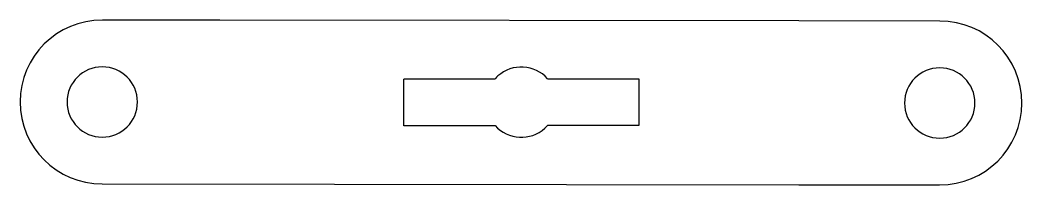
# Model space of a CAD drawing. Header units: inches. Extents: x 109.5 to 194.9, y -159.3 to -145.2.
import ezdxf

# ---------------------------------------------------------------- set-up
doc = ezdxf.new("R2010")
doc.units = ezdxf.units.IN
doc.header["$MEASUREMENT"] = 0
doc.layers.add('Layer 1', color=7, linetype='Continuous')

# ---------------------------------------------------------------- blocks, each defined once
blk = doc.blocks.new('block 2')
at = {"layer": 'Layer 1', "color": 7, "lineweight": 25, "true_color": 0xffffff}
blk.add_open_spline([(177.869, -159.298), (177.869, -159.298), (175.86, -159.295), (175.86, -159.295), (175.86, -159.295), (116.515, -159.223), (116.515, -159.223), (112.649, -159.218), (109.519, -156.08), (109.523, -152.214), (109.528, -148.348), (112.666, -145.218), (116.532, -145.223), (116.532, -145.223), (126.119, -145.234), (126.119, -145.234), (126.257, -145.226), (126.395, -145.222), (126.534, -145.223), (126.534, -145.223), (175.879, -145.295), (175.879, -145.295), (175.879, -145.295), (187.888, -145.309), (187.888, -145.309), (191.754, -145.314), (194.884, -148.452), (194.879, -152.318), (194.875, -156.184), (191.737, -159.314), (187.871, -159.309), (187.871, -159.309), (177.954, -159.297), (177.954, -159.297), (177.926, -159.298), (177.897, -159.298), (177.869, -159.298)], degree=3, knots=[0, 0, 0, 0, 1, 1, 1, 2, 2, 2, 3, 3, 3, 4, 4, 4, 5, 5, 5, 6, 6, 6, 7, 7, 7, 8, 8, 8, 9, 9, 9, 10, 10, 10, 11, 11, 11, 12, 12, 12, 12], dxfattribs=at)
blk = doc.blocks.new('block 3')
at = {"layer": 'Layer 1', "color": 7, "lineweight": 25, "true_color": 0xffffff}
blk.add_open_spline([(149.996, -154.236), (151.101, -155.471), (152.997, -155.577), (154.232, -154.472), (154.315, -154.398), (154.394, -154.319), (154.468, -154.236)], degree=3, knots=[0, 0, 0, 0, 1, 1, 1, 2, 2, 2, 2], dxfattribs=at)
blk = doc.blocks.new('block 4')
at = {"layer": 'Layer 1', "color": 7, "lineweight": 25, "true_color": 0xffffff}
blk.add_lwpolyline([(149.996, -154.266), (142.232, -154.266)], dxfattribs=at)
blk = doc.blocks.new('block 5')
at = {"layer": 'Layer 1', "color": 7, "lineweight": 25, "true_color": 0xffffff}
blk.add_lwpolyline([(142.232, -150.236), (149.996, -150.236)], dxfattribs=at)
blk = doc.blocks.new('block 6')
at = {"layer": 'Layer 1', "color": 7, "lineweight": 25, "true_color": 0xffffff}
blk.add_open_spline([(154.468, -150.236), (153.364, -149.001), (151.467, -148.896), (150.232, -150), (150.149, -150.074), (150.07, -150.153), (149.996, -150.236)], degree=3, knots=[0, 0, 0, 0, 1, 1, 1, 2, 2, 2, 2], dxfattribs=at)
blk = doc.blocks.new('block 7')
at = {"layer": 'Layer 1', "color": 7, "lineweight": 25, "true_color": 0xffffff}
blk.add_lwpolyline([(154.468, -150.236), (162.232, -150.236)], dxfattribs=at)
blk = doc.blocks.new('block 8')
at = {"layer": 'Layer 1', "color": 7, "lineweight": 25, "true_color": 0xffffff}
blk.add_lwpolyline([(162.232, -150.236), (162.232, -154.236)], dxfattribs=at)
blk = doc.blocks.new('block 9')
at = {"layer": 'Layer 1', "color": 7, "lineweight": 25, "true_color": 0xffffff}
blk.add_lwpolyline([(162.232, -154.236), (154.468, -154.236)], dxfattribs=at)
blk = doc.blocks.new('block 10')
at = {"layer": 'Layer 1', "color": 7, "lineweight": 25, "true_color": 0xffffff}
blk.add_lwpolyline([(142.232, -154.266), (142.232, -150.266)], dxfattribs=at)
blk = doc.blocks.new('block 11')
at = {"layer": 'Layer 1', "color": 7, "lineweight": 25, "true_color": 0xffffff}
blk.add_lwpolyline([(149.996, -154.266), (149.996, -154.266)], dxfattribs=at)
blk = doc.blocks.new('block 12')
at = {"layer": 'Layer 1', "color": 7, "lineweight": 25, "true_color": 0xffffff}
blk.add_open_spline([(187.879, -155.309), (186.222, -155.309), (184.879, -153.966), (184.879, -152.309), (184.879, -150.653), (186.222, -149.309), (187.879, -149.309), (189.536, -149.309), (190.879, -150.653), (190.879, -152.309), (190.879, -153.966), (189.536, -155.309), (187.879, -155.309)], degree=3, knots=[0, 0, 0, 0, 1, 1, 1, 2, 2, 2, 3, 3, 3, 4, 4, 4, 4], dxfattribs=at)
blk = doc.blocks.new('block 13')
at = {"layer": 'Layer 1', "color": 7, "lineweight": 25, "true_color": 0xffffff}
blk.add_open_spline([(116.523, -155.223), (114.867, -155.223), (113.523, -153.88), (113.523, -152.223), (113.523, -150.566), (114.867, -149.223), (116.523, -149.223), (118.18, -149.223), (119.523, -150.566), (119.523, -152.223), (119.523, -153.88), (118.18, -155.223), (116.523, -155.223)], degree=3, knots=[0, 0, 0, 0, 1, 1, 1, 2, 2, 2, 3, 3, 3, 4, 4, 4, 4], dxfattribs=at)

msp = doc.modelspace()

# ---------------------------------------------------------------- block references
at = {"layer": 'Layer 1'}
for name in ['block 2', 'block 13', 'block 6', 'block 12', 'block 5', 'block 7', 'block 8', 'block 10', 'block 4', 'block 3', 'block 11', 'block 9']:
    msp.add_blockref(name, (0, 0), dxfattribs=at)

doc.saveas('drawing.dxf')
